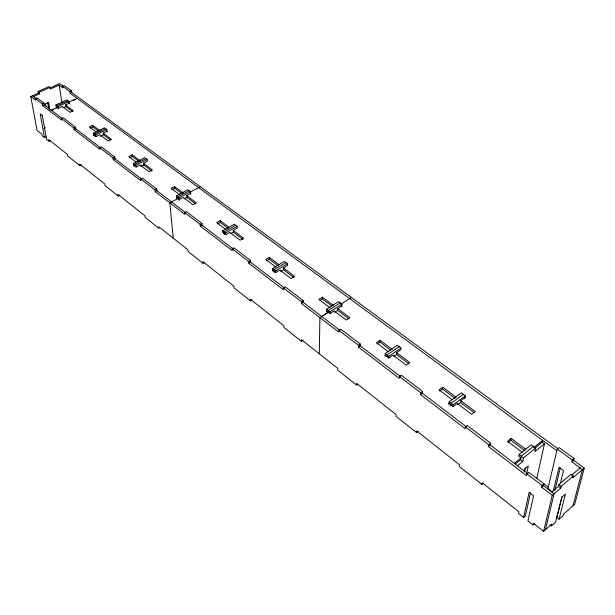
<?xml version="1.0" encoding="UTF-8"?>
<svg xmlns="http://www.w3.org/2000/svg" width="615" height="615" viewBox="0 0 615 615"><rect width="100%" height="100%" fill="white"/><g stroke="black" fill="none" stroke-linecap="round" stroke-linejoin="round"><path stroke-width="0.92" d="M303.11 340.133L301.358 341.271L301.365 339.611L337.735 368.4L337.681 370.069L356.585 385.059L357.769 384.244M301.427 303.487L301.435 301.727L283.415 287.974L285.214 286.867L303.241 300.597L303.233 302.357L301.427 303.487L338.919 332.161L338.98 330.386L340.795 329.194L360.375 344.1L360.282 345.876L358.46 347.098L399.25 378.294L399.404 376.518L401.241 375.219L422.574 391.471L422.39 393.254L420.552 394.584L465.094 428.647L465.363 426.872L467.208 425.457L490.555 443.238L490.247 445.022L488.402 446.475L526.609 475.687L526.986 473.911L528.838 472.389L548.303 487.111M319.308 353.817L319.915 317.624L328.241 312.297L328.287 310.521L340.21 302.903M332.031 306.155L322.383 298.921L322.414 297.16L318.854 299.405L330.024 307.808M326.542 311.897L326.596 309.245L338.519 301.642L341.909 304.164L341.817 306.816M341.84 305.932L337.697 308.599L349.858 317.694L346.276 320.031L334.122 310.89L329.932 313.573L329.978 311.805L326.596 309.245M337.697 308.599L337.635 310.36L349.028 318.893M356.585 385.059L356.669 383.391L396.137 414.641L395.999 416.301L416.547 432.599L418.331 431.276M358.46 347.098L358.545 345.33L360.375 344.1M377.033 343.985L379.901 342.04L380.024 340.272L392.186 349.374M385.067 356.193L385.259 353.533L397.275 345.292L400.965 348.029L400.811 349.804L396.621 352.695L396.483 354.463L408.952 363.819M386.966 356.692L387.096 354.917L399.12 346.66M385.128 355.309L388.803 358.084L388.941 356.308L400.965 348.029M416.547 432.599L416.724 430.93L459.713 464.963L459.466 466.624L481.883 484.405L483.674 482.96M420.552 394.584L420.737 392.8L422.574 391.471M439.602 391.063L442.493 388.957L442.708 387.181L456.061 397.175M448.827 404.447L449.173 401.779L461.265 392.824L465.286 395.814L464.894 398.482M450.826 405.962L451.179 403.294L463.272 394.315M448.942 403.563L452.948 406.592L453.194 404.808L465.286 395.814M465.025 397.598L460.82 400.726L460.566 402.51L474.227 412.75M481.883 484.405L482.168 482.744L518.937 511.849L518.583 513.502L523.611 517.492L525.402 515.97L530.514 492.677M488.402 446.475L488.71 444.691L490.555 443.238M507.944 442.493L510.842 440.194L511.18 438.418L525.879 449.411M533.766 447.597L542.668 440.386L542.276 442.162L544.475 443.776L534.842 451.61L535.611 448.051L531.206 444.776L519.091 454.554L518.729 456.33L520.92 457.99L514.286 463.364M515.408 463.941L520.567 459.766L521.289 456.207L533.405 446.413M517.607 465.616L522.758 461.427L523.496 457.875L535.611 448.051M524.141 471.69L524.726 468.884L528.323 465.939L526.74 473.427M524.58 471.782L525.364 468.038M523.611 517.492L529.092 492.346L533.551 495.79L527.947 520.928L533.036 524.964L534.827 523.427M536.795 478.347L544.475 443.776M533.036 524.964L533.413 523.311L543.591 531.368L551.824 524.211L551.417 525.863L549.941 524.71M541.677 487.211L542.076 485.435L543.929 483.882L543.522 485.658L541.677 487.211L552.262 495.306L543.591 531.368M572.942 505.876L582.474 469.629L571.896 461.857L573.672 460.366L574.118 458.582L559.035 447.551L557.259 449.012L547.911 488.771L552.224 492.062M553.377 490.801L559.02 467.339L563.478 470.652L560.373 483.282M554.884 490.24L560.342 467.677M545.382 529.807L554.107 493.73L543.522 485.658M551.801 491.969L558.435 486.35L558.866 484.582L570.981 474.326L573.288 476.041L572.834 477.817L584.25 468.123L573.672 460.366M552.262 495.306L560.742 488.095L561.18 486.327L573.288 476.041M562.025 496.828L556.852 517.499L559.066 519.214L563.155 515.662L563.578 514.009L574.671 504.377L584.25 468.123M571.896 461.857L572.342 460.074L574.118 458.582M559.066 519.214L565.423 494.053L561.833 497.128L555.545 522.273L551.417 525.863M571.904 474.934L580.168 467.93M534.865 448.166L542.276 442.162M511.18 438.418L507.552 441.293L522.25 452.34M457.575 404.739L460.627 402.464M452.948 406.592L457.199 403.432L471.636 414.287L475.257 411.535L460.82 400.726M442.708 387.181L439.095 389.818L452.44 399.858M388.803 358.084L393.023 355.178L406.246 365.118L409.851 362.596L396.621 352.695M393.823 356.3L396.952 354.14M380.024 340.272L376.426 342.701L388.588 351.842M334.545 312.351L337.735 310.298M340.941 304.164L351.411 297.46M329.978 311.805L341.909 304.164M321.73 316.464L328.241 312.297M320.246 300.266L322.383 298.921M301.435 301.727L303.241 300.597M204.757 262.336L203.042 263.312L202.919 261.675L234.092 286.352L234.177 287.997L250.336 300.812L252.065 299.759M280.686 271.361L283.938 269.408M287.497 263.75L287.512 265.496L283.4 267.971L294.623 276.366L291.079 278.526L279.863 270.093L275.72 272.576L275.689 270.823L287.497 263.75L284.368 261.421L272.568 268.463L272.622 271.092M285.929 262.582L274.129 269.639L274.182 272.268M278.818 264.535L269.301 257.416L265.772 259.492L276.012 267.194M266.518 260.822L269.339 259.161L269.301 257.416M283.415 287.974L283.438 289.734L248.86 263.289L248.791 261.544L250.582 260.491L233.931 247.814L232.155 248.837L232.239 250.582L200.252 226.12L200.129 224.39L184.708 212.621L186.468 211.668L201.889 223.414L202.02 225.144L200.252 226.12M248.86 263.289L250.651 262.244L250.582 260.491M225.636 234.699L225.536 232.962L237.206 226.389L234.307 224.237L222.645 230.779L222.745 232.516L225.628 234.699L229.726 232.393L240.104 240.196L243.609 238.189L233.223 230.417L237.282 228.127L237.206 226.389M230.948 233.485L233.431 232.086M235.753 225.313L224.091 231.87L224.237 234.476M228.88 227.173L220.162 220.647L216.68 222.584L226.112 229.672M217.479 223.921L220.262 222.376L220.162 220.647M200.129 224.39L201.889 223.414M184.039 198.822L187.406 197.023M189.236 190.758L177.72 196.869L177.873 198.584L169.832 202.858L173.238 238.174M190.581 191.757L187.89 189.758L176.382 195.854L179.057 197.876L190.581 191.757L190.788 194.332M190.212 192.034L200.267 186.683M195.731 203.988L186.845 197.323L186.706 195.608L190.719 193.479M183.293 193.056L174.575 186.537L171.139 188.336L179.857 194.894M171.985 189.689L174.729 188.244L181.994 193.687M154.995 189.935L156.74 189.028L156.917 190.742L155.18 191.649L154.995 189.935L140.674 179.003L142.403 178.112L156.74 189.028M81.526 164.858L79.889 165.666L79.635 164.082L104.873 184.054L105.104 185.653L118.134 195.993L119.802 195.14M140.881 166.342L144.21 164.666M147.239 159.562L144.733 157.701L133.378 163.398L135.877 165.281L147.239 159.562L147.423 161.253L143.464 163.252L143.656 164.943L151.867 171.101M133.578 165.097L136.069 166.98L140.059 164.966L149.014 171.708L152.435 169.963L143.464 163.252M145.986 158.632L134.624 164.336L134.823 166.035M140.235 160.838L132.171 154.803L128.781 156.487L136.1 161.991M129.834 157.755L132.371 156.487L138.959 161.43M99.692 147.715L113.029 157.901L113.26 159.593L114.974 158.747L114.751 157.056L101.398 146.885L99.692 147.715L99.93 149.399L74.177 129.704L73.908 128.035L61.454 118.526L63.137 117.749L75.607 127.244L75.868 128.912L74.177 129.704M113.029 157.901L114.751 157.056M93.557 134.831L95.879 136.584L99.807 134.708L108.163 140.989L111.53 139.359L103.166 133.094L107.064 131.226M100.168 136.315L104.396 134.285M93.68 135.661L93.311 133.155L104.504 127.82L106.841 129.55L107.179 132.064M105.672 128.681L94.472 134.032L94.841 136.538M93.311 133.155L95.64 134.908L106.841 129.55M100.084 130.795L92.619 125.206L89.275 126.79L95.986 131.833M90.359 128.058L92.865 126.874L98.831 131.341M42.174 114.959L46.571 139.251L49.008 141.189L50.63 140.42M73.908 128.035L75.607 127.244M33.456 96.563L39.429 93.903L38.376 93.103L30.75 96.501L37.015 130.342L41.774 134.108L42.058 135.677L44.48 137.591L46.102 136.838M43.811 128.481L45.479 127.712M51.299 110.554L53.866 109.378M73.047 100.629L75.445 99.538M51.23 110.123L57.249 107.379L58.34 108.202L62.207 106.433L70.018 112.307L73.339 110.777L65.513 104.927L69.357 103.166M62.938 107.871L66.382 106.295M56.442 108.202L55.888 104.904L66.912 99.891L69.095 101.513L69.495 103.989M68.004 100.706L56.972 105.726L57.387 108.202M55.888 104.904L58.064 106.541L69.095 101.513M68.265 102.359L77.083 98.339M44.057 103.22L36.962 97.816L35.293 98.561L42.389 103.973L44.057 103.22L44.349 104.873L61.9 118.257M71.494 90.843L64.321 85.593L62.699 86.315L69.872 91.581L71.494 90.843L71.755 92.488L557.843 448.766M42.389 103.973L42.681 105.626L44.349 104.873M69.872 91.581L70.133 93.226L71.755 92.488M38.376 93.103L38.084 91.466L49.031 86.607L50.084 87.392L50.361 89.029L59.117 85.131L61.884 101.982M38.084 91.466L39.137 92.258L50.084 87.392M50.184 87.853L59.67 83.632L63.176 86.208M557.259 449.012L572.342 460.074M58.056 84.355L62.961 87.953L62.699 86.315M70.133 93.226L556.836 450.795M186.706 195.608L196.339 202.819L192.879 204.687L183.255 197.446L179.211 199.598L176.536 197.576M322.414 297.16L333.568 305.509M72.178 111.361L65.782 106.572L65.513 104.927M110.231 139.889L103.397 134.77L103.166 133.094M220.262 222.376L228.25 228.357M242.94 239.373L233.308 232.155L233.223 230.417M269.339 259.161L278.111 265.734M293.878 277.557L283.423 269.716L283.4 267.971M379.901 342.04L390.533 350.004M442.493 388.957L455.077 398.397M510.842 440.194L524.779 450.641M222.645 230.779L225.536 232.962M272.568 268.463L275.689 270.823M385.259 353.533L388.941 356.308M449.173 401.779L453.194 404.808M519.091 454.554L523.496 457.875M558.866 484.582L561.18 486.327M272.606 270.223L275.72 272.576M326.557 311.021L329.932 313.573M558.435 486.35L560.742 488.095M520.567 459.766L522.758 461.427M32.41 95.763L36.569 98.93M75.607 128.712L100.875 147.992M114.452 158.347L141.873 179.265M156.348 190.312L185.299 212.398M201.305 224.606L233.316 249.021M250.082 261.813L284.484 288.058M302.672 301.927L339.995 330.401M359.783 345.499L400.327 376.426M422.198 393.108L466.339 426.779M489.932 444.783L527.708 473.596M232.155 248.837L248.791 261.544M338.98 330.386L358.545 345.33M399.404 376.518L420.737 392.8M465.363 426.872L488.71 444.691M526.986 473.911L542.076 485.435M30.75 96.501L35.593 100.207L35.293 98.561M42.681 105.626L61.731 120.186L61.454 118.526M113.26 159.593L140.873 180.71L140.674 179.003M155.18 191.649L184.854 214.343L184.708 212.621M42.312 115.52L40.198 113.883L44.48 137.591M79.889 165.666L67.688 155.995L67.427 154.411L48.731 139.613L49.008 141.189M203.042 263.312L188.036 251.42L187.898 249.782L158.916 226.843L159.093 228.465L145.125 217.387L144.932 215.773L117.919 194.386L118.134 195.993M301.358 341.271L283.907 327.434L283.892 325.773L250.267 299.159L250.336 300.812M39.137 92.258L39.429 93.903M45.671 105.818L45.333 103.927L48.585 102.459L49.9 110.016M47.701 102.613L48.685 108.271M58.064 106.541L58.34 108.194M92.619 125.206L92.865 126.874M95.64 134.908L95.879 136.584M133.378 163.398L133.686 165.942M132.171 154.803L132.371 156.487M135.877 165.281L136.076 166.98M176.382 195.854L176.613 198.43M174.575 186.537L174.729 188.244M179.057 197.876L179.288 200.459"/></g></svg>
